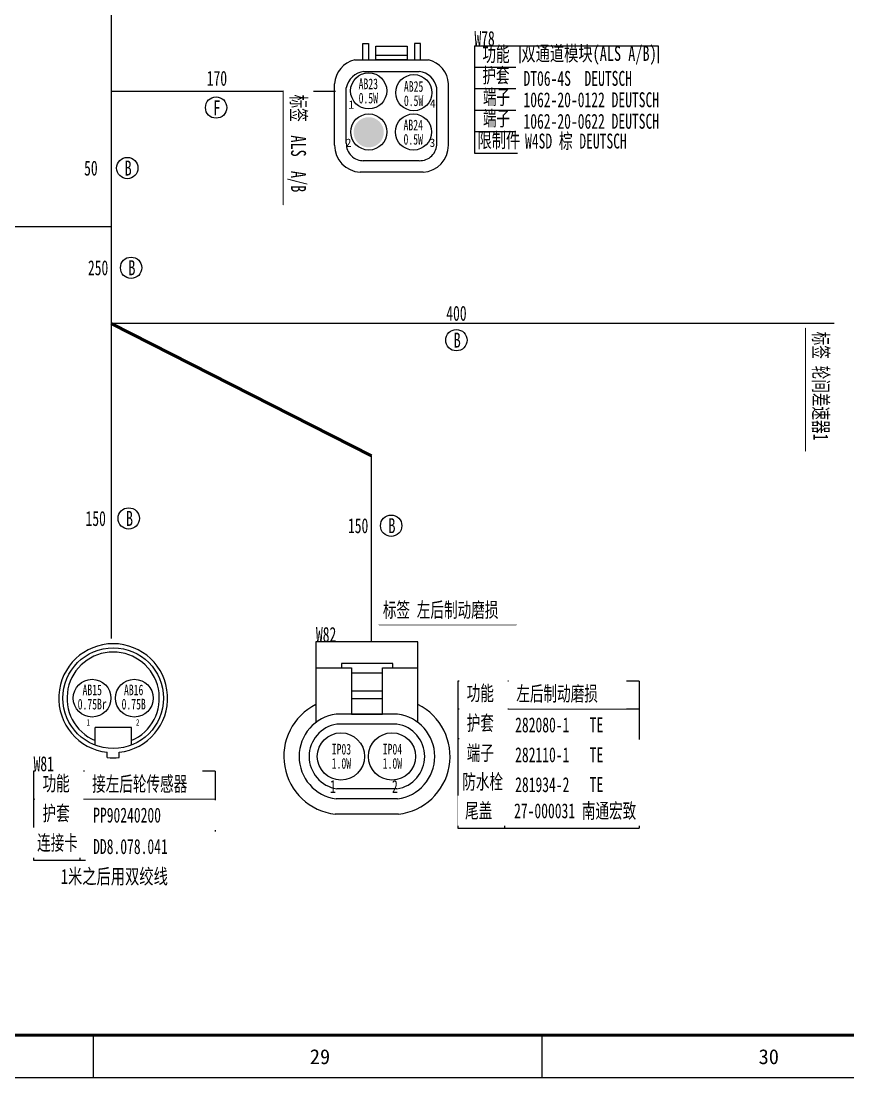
# Model space of a CAD drawing. Header units: millimetres. Extents: x 3853 to 7217, y 3585 to 4426.
# Drawn here: x 6779.6 to 6973.2, y 3584.9 to 3832.4 of the extents above; entities that cross this region are included whole.
import ezdxf

# ---------------------------------------------------------------- set-up
doc = ezdxf.new("R2010")
doc.units = ezdxf.units.MM
doc.layers.get('0').update_dxf_attribs({"lineweight": 25})
for name, color, linetype, lineweight in [('1轮廓实线层', 7, 'Continuous', 50), ('_0', 7, 'Continuous', 25), ('图框层', 7, 'Continuous', 25)]:
    doc.layers.add(name, color=color, linetype=linetype, lineweight=lineweight)
doc.layers.add('底盘线束', color=7, linetype='Continuous')
doc.styles.get("Standard").update_dxf_attribs({"font": ''})
doc.styles.add('标准', font='', dxfattribs={"width": 0.667})
doc.styles.get('Standard').set_extended_font_data('SimSun')
doc.styles.get('标准').set_extended_font_data('SimSun')

# ---------------------------------------------------------------- blocks, each defined once
blk = doc.blocks.new('ZwmFrameMain_A0X4^_^分区图框^_^landscape')
at = {"color": 3}
for p, q in [((2918.5, 0), (2918.5, -10)), ((3023.63, 0), (3023.63, -10))]:
    blk.add_line(p, q, dxfattribs=at)
at = {"lineweight": 50}
blk.add_line((3329, 0), (0, 0), dxfattribs=at)
at = {"layer": '图框层', "color": 1}
blk.add_line((3339, -10), (-25, -10), dxfattribs=at)
at = {"color": 3, "char_height": 3.5, "attachment_point": 1}
for s, insert in [('29', (2969.28, -3.29)), ('30', (3074.4, -3.29))]:
    blk.add_mtext_dynamic_manual_height_columns(s, width=5.7094, gutter_width=1, heights=[0], dxfattribs=dict(at, insert=insert))

msp = doc.modelspace()

# ---------------------------------------------------------------- hatches: boundary and pattern name
at = {"layer": '_0', "linetype": 'ByBlock', "lineweight": -3}
h = msp.add_hatch(color=0, dxfattribs=at)
h.dxf.hatch_style = 1
edge = h.paths.add_edge_path()
edge.add_ellipse((6860.98, 3806.4), major_axis=(3.54, 0), ratio=1, start_angle=0, end_angle=360)

# ---------------------------------------------------------------- linework, layer by layer
at = {"layer": '1轮廓实线层'}
msp.add_line((6861.62, 3730.64), (6800.69, 3761.6), dxfattribs=at)
at = {"layer": '_0', "linetype": 'ByBlock', "lineweight": -3}
for p, q in [((6800.69, 3961.7), (6800.69, 3798.71)), ((6800.69, 3784.24), (6680.8, 3784.24))]:
    msp.add_line(p, q, dxfattribs=at)
at = {"layer": '_0', "color": 0, "linetype": 'ByBlock', "lineweight": -3}
for p, q in [((6885.74, 3826.62), (6928.77, 3826.62)), ((6885.74, 3826.62), (6885.74, 3806.58)), ((6885.74, 3826.62), (6885.74, 3801.54)), ((6896.37, 3826.62), (6896.37, 3806.58)), ((6896.37, 3826.62), (6896.37, 3801.54)), ((6928.77, 3826.62), (6928.77, 3806.58)), ((6928.77, 3826.62), (6928.77, 3801.54)), ((6885.74, 3821.62), (6928.77, 3821.62)), ((6885.74, 3816.62), (6928.77, 3816.62)), ((6885.74, 3811.62), (6928.77, 3811.62)), ((6885.74, 3806.58), (6928.77, 3806.58)), ((6885.74, 3801.54), (6928.77, 3801.54)), ((6800.69, 3798.71), (6800.69, 3687.83)), ((6970, 3761.6), (6800.69, 3761.6)), ((6861.62, 3686.94), (6861.62, 3730.64)), ((6872.49, 3687.04), (6848.62, 3687.04)), ((6848.62, 3687.04), (6848.62, 3668.18)), ((6872.49, 3668.18), (6872.49, 3687.04)), ((6848.62, 3680.99), (6856.97, 3680.99)), ((6866.66, 3682.01), (6854.63, 3682.01)), ((6854.63, 3682.01), (6854.63, 3680.99)), ((6856.97, 3680.99), (6856.97, 3670.14)), ((6864.21, 3670.14), (6864.21, 3680.99)), ((6864.21, 3680.99), (6872.49, 3680.99)), ((6866.66, 3680.99), (6866.66, 3682.01)), ((6864.21, 3679.74), (6856.97, 3679.74)), ((6856.97, 3679.74), (6856.97, 3675.56)), ((6856.97, 3675.56), (6864.21, 3675.56)), ((6924.35, 3677.88), (6881.84, 3677.88)), ((6892.74, 3677.88), (6892.75, 3643.39)), ((6864.21, 3673.72), (6856.97, 3673.72)), ((6864.21, 3673.72), (6856.97, 3673.72)), ((6867.75, 3670.14), (6853.36, 3670.14)), ((6856.97, 3670.14), (6864.21, 3670.14)), ((6867.58, 3667.79), (6853.53, 3667.79)), ((6881.82, 3664.38), (6924.35, 3664.38)), ((6824.99, 3656.76), (6782.48, 3656.76)), ((6793.28, 3656.76), (6793.29, 3635.9)), ((6881.83, 3657.38), (6924.35, 3657.38)), ((6881.84, 3657.38), (6924.35, 3657.38)), ((6867.58, 3652.63), (6853.53, 3652.63)), ((6867.75, 3650.28), (6853.36, 3650.28)), ((6881.84, 3650.38), (6924.35, 3650.39)), ((6867.97, 3646.69), (6853.14, 3646.69)), ((6867.97, 3646.69), (6853.14, 3646.69)), ((6881.84, 3643.39), (6924.35, 3643.4)), ((6782.46, 3643.26), (6824.99, 3643.26))]:
    msp.add_line(p, q, dxfattribs=at)
at = {"layer": '_0', "lineweight": -3}
for p, q in [((6800.69, 3816.03), (6853.17, 3816.03)), ((6824.99, 3656.76), (6824.99, 3635.9))]:
    msp.add_line(p, q, dxfattribs=at)
at = {"layer": '_0', "color": 0}
for p, q in [((6881.84, 3671.38), (6924.35, 3671.37)), ((6782.48, 3650.26), (6824.99, 3650.24))]:
    msp.add_line(p, q, dxfattribs=at)
at = {"layer": '_0', "color": 0, "lineweight": -3}
for p, q in [((6796.88, 3662.86), (6796.88, 3666.98)), ((6805.38, 3666.98), (6796.88, 3666.98)), ((6805.38, 3662.86), (6805.38, 3666.98)), ((6799.71, 3659.95), (6799.71, 3661.2)), ((6802.54, 3659.95), (6802.54, 3661.2))]:
    msp.add_line(p, q, dxfattribs=at)
for points in [[(6846.98, 3816.09), (6846.98, 3789.38), (6841.06, 3789.38), (6841.06, 3816.09)], [(6969.33, 3760.54), (6969.33, 3731.69), (6963.4, 3731.69), (6963.4, 3760.54)], [(6863.44, 3697), (6895.49, 3697), (6895.49, 3691.07), (6863.44, 3691.07)]]:
    msp.add_lwpolyline(points, close=True, dxfattribs=at)
at = {"layer": '_0', "linetype": 'ByBlock', "lineweight": -3}
for centre in [(6825.24, 3812.2), (6804.44, 3798.02), (6805.33, 3774.66), (6804.77, 3715.95)]:
    msp.add_circle(centre, 2.5, dxfattribs=at)
at = {"layer": '_0', "color": 0, "linetype": 'ByBlock', "lineweight": -3}
for centre, radius in [((6881.53, 3757.71), 2.5), ((6866.24, 3714.25), 2.5), ((6854.47, 3660.21), 5.53), ((6866.43, 3660.21), 5.53)]:
    msp.add_circle(centre, radius, dxfattribs=at)
at = {"layer": '_0', "color": 0, "lineweight": -3}
for centre, radius in [((6801.13, 3673.86), 11.79), ((6796.18, 3673.86), 4.42), ((6806.08, 3673.86), 4.42)]:
    msp.add_circle(centre, radius, dxfattribs=at)
for radius, start, end in [(12.75, 276.3753, 263.6247), (10.81, 293.131, 246.869), (13.98, 264.1911, 275.8089)]:
    msp.add_arc((6801.13, 3673.86), radius, start, end, dxfattribs=at)
at = {"layer": '_0', "color": 0, "linetype": 'ByBlock', "lineweight": -3}
for centre, radius, start, end in [((6854.69, 3660.21), 13.6, 116.4828, 263.4859), ((6854.69, 3660.21), 13.6, 116.4828, 263.4859), ((6866.43, 3660.21), 13.6, 276.5141, 63.4987), ((6866.43, 3660.21), 13.6, 276.5141, 63.4987), ((6854.69, 3660.21), 10.02, 97.5927, 262.4073), ((6866.43, 3660.21), 10.02, 277.5927, 82.4073), ((6854.69, 3660.21), 7.67, 98.6806, 261.3194), ((6866.43, 3660.21), 7.67, 278.6806, 81.3194)]:
    msp.add_arc(centre, radius, start, end, dxfattribs=at)
at = {"layer": '图框层', "linetype": 'ByBlock', "lineweight": -3}
for p, q in [((6862.68, 3824.45), (6869.99, 3824.45)), ((6859.87, 3820.67), (6872.8, 3820.67))]:
    msp.add_line(p, q, dxfattribs=at)
at = {"layer": '图框层', "color": 0, "linetype": 'ByBlock', "lineweight": -3}
for p, q in [((6853, 3803.36), (6853, 3817.75)), ((6855.73, 3803.82), (6855.73, 3816.81)), ((6876.94, 3803.82), (6876.94, 3816.81)), ((6879.67, 3803.36), (6879.67, 3817.75)), ((6872.81, 3799.75), (6859.69, 3799.75)), ((6873.73, 3797.05), (6858.94, 3797.05))]:
    msp.add_line(p, q, dxfattribs=at)
at = {"layer": '图框层', "linetype": 'ByBlock', "lineweight": -3}
msp.add_lwpolyline([(6862.68, 3823.37), (6862.68, 3826.61), (6869.99, 3826.61), (6869.99, 3823.37)], close=True, dxfattribs=at)
at = {"layer": '图框层', "color": 0, "linetype": 'ByBlock', "lineweight": -3}
for centre, radius, start, end in [((6859.1, 3817.42), 6.11, 103.2093, 176.8956), ((6873.57, 3817.42), 6.11, 3.1044, 76.7907), ((6860.43, 3815.91), 4.79, 96.7145, 169.2609), ((6872.24, 3815.91), 4.79, 10.7391, 83.2855), ((6859.32, 3803.36), 6.32, 179.972, 266.5622), ((6859.69, 3803.71), 3.96, 178.3954, 272.5652), ((6872.98, 3803.71), 3.96, 267.4348, 1.6046), ((6873.35, 3803.36), 6.32, 273.4378, 0.028)]:
    msp.add_arc(centre, radius, start, end, dxfattribs=at)
at = {"layer": '底盘线束', "linetype": 'ByBlock', "lineweight": -3}
for p, q in [((6859.57, 3823.37), (6859.57, 3827.21)), ((6859.57, 3827.21), (6860.95, 3827.21)), ((6860.95, 3827.21), (6860.95, 3823.37)), ((6873.1, 3827.21), (6871.72, 3827.21)), ((6871.72, 3827.21), (6871.72, 3823.37)), ((6873.1, 3823.37), (6873.1, 3827.21)), ((6857.71, 3823.37), (6874.96, 3823.37))]:
    msp.add_line(p, q, dxfattribs=at)
at = {"layer": '底盘线束', "color": 0, "linetype": 'ByBlock', "lineweight": -3}
for centre in [(6860.97, 3816.09), (6860.99, 3806.47)]:
    msp.add_circle(centre, 4.23, dxfattribs=at)
at = {"layer": '底盘线束', "linetype": 'ByBlock'}
for centre in [(6871.53, 3815.68), (6871.45, 3806.47)]:
    msp.add_circle(centre, 4.23, dxfattribs=at)

# ---------------------------------------------------------------- texts
at = {"layer": '_0', "color": 0, "linetype": 'ByBlock', "lineweight": -3, "attachment_point": 1, "style": '标准'}
for s, insert, char_height, width in [('W78', (6885.74, 3830.12), 3.5, 15.1586), ('{\\fFangSong_GB2312|b0|i0|c134|p2;功能}', (6887.61, 3826.47), 3.5, 10.343), ('{\\fFangSong_GB2312|b0|i0|c134|p2;\\W0.7;双通道模块(ALS A/B)}', (6896.72, 3826.62), 3.5, 32.0469), ('{\\fFangSong_GB2312|b0|i0|c134|p2;护套}', (6887.61, 3821.47), 3.5, 10.343), ('{\\fFangSong_GB2312|b0|i0|c134|p2;端子}', (6887.72, 3816.42), 3.5, 10.343), ('{\\fFangSong_GB2312|b0|i0|c134|p2;端子}', (6887.72, 3811.42), 3.5, 10.343), ('{\\fFangSong_GB2312|b0|i0|c134|p2;\\W0.7;限制件}', (6886.45, 3806.31), 3.5, 10.343), ('400', (6879.15, 3765.76), 3.5, 15.1586), ('150', (6856.12, 3716.01), 3.5, 15.1586), ('W82', (6848.62, 3690.54), 3.5, 15.1586), ('1', (6851.9, 3654.67), 3, 0.0275), ('2', (6866.43, 3654.67), 3, 4.85722573273506e-17), ('{\\W0.7;1米之后用双绞线}', (6788.88, 3633.87), 3.5, 27.8471)]:
    msp.add_mtext(s, dxfattribs=dict(at, insert=insert, char_height=char_height, width=width))
at = {"layer": '_0', "linetype": 'ByBlock', "lineweight": -3, "char_height": 3.5, "attachment_point": 1, "style": '标准'}
for s, insert in [('170', (6823.04, 3820.81)), ('{\\W0.7;B}', (6803.8, 3799.77)), ('{\\W0.7;B}', (6804.68, 3776.42)), ('{\\W0.7;B}', (6804.12, 3717.71))]:
    msp.add_mtext(s, dxfattribs=dict(at, insert=insert))
at = {"layer": '_0', "color": 0, "attachment_point": 1, "style": '标准'}
for s, insert, char_height, width in [('\\pxsm0.8,qc,t0.32;{\\fFangSong_GB2312|b0|i0|c134|p2;AB23\\P0.5W}', (6858.4, 3819), 2.5, 4.9731), ('\\pxsm0.8,qc,t0.32;{\\fFangSong_GB2312|b0|i0|c134|p2;AB25\\P0.5W}', (6869.01, 3818.38), 2.5, 4.9731), ('\\pxsm0.8,qc,t0.32;{\\fFangSong_GB2312|b0|i0|c134|p2;AB24\\P0.5W}', (6868.92, 3809.35), 2.5, 4.9731), ('\\pxsm0.8,qc,t0.3872;{\\fFangSong_GB2312|b0|i0|c134|p2;AB15\\P0.75Br}', (6793.21, 3677.05), 2.5, 6.0174), ('\\pxsm0.8,qc,t0.3872;{\\fFangSong_GB2312|b0|i0|c134|p2;AB16\\P0.75B}', (6802.92, 3677.05), 2.5, 6.0174), ('1', (6794.89, 3668.93), 1.51, 1.5069), ('2', (6806.45, 3668.93), 1.51, 1.5069), ('\\pxsm0.8,qc,t0.32;{\\fFangSong_GB2312|b0|i0|c134|p2;IP03\\P1.0W}', (6852.1, 3663.17), 2.5, 4.9731), ('\\pxsm0.8,qc,t0.32;{\\fFangSong_GB2312|b0|i0|c134|p2;IP04\\P1.0W}', (6864.05, 3663.17), 2.5, 4.9731)]:
    msp.add_mtext(s, dxfattribs=dict(at, insert=insert, char_height=char_height, width=width))
at = {"layer": '_0', "linetype": 'ByBlock', "lineweight": -3, "char_height": 3.5, "attachment_point": 1, "style": '标准'}
for s, insert, width in [('{\\W0.7;F}', (6824.59, 3813.86), 2.5227), ('50', (6794.32, 3799.77), 15.1586), ('250', (6795.21, 3776.42), 15.1586), ('150', (6794.65, 3717.7), 15.1586)]:
    msp.add_mtext(s, dxfattribs=dict(at, insert=insert, width=width))
at = {"layer": '_0', "color": 0, "linetype": 'ByBlock', "lineweight": -3, "char_height": 3.5, "attachment_point": 1, "style": '标准'}
for insert in [(6880.88, 3759.47), (6865.59, 3716.01)]:
    msp.add_mtext('{\\W0.7;B}', dxfattribs=dict(at, insert=insert))
at = {"layer": '图框层', "color": 0, "linetype": 'ByBlock', "lineweight": -3}
for s, p in [('4', (6875.33, 3812.19)), ('1', (6856.23, 3811.9)), ('2', (6855.6, 3802.98)), ('3', (6875.25, 3802.98))]:
    msp.add_text(s, height=1.94, dxfattribs=at).set_placement(p)

# ---------------------------------------------------------------- next in the draw order: texts
at = {"layer": '_0', "color": 0, "char_height": 3.5, "attachment_point": 1, "style": '标准', "bg_fill": 2}
for s, insert, width in [('{\\fFangSong_GB2312|b0|i0|c134|p2;DT06-4S  DEUTSCH}', (6897.23, 3820.77), 31.6249), ('{\\fFangSong_GB2312|b0|i0|c134|p2;标签 左后制动磨损}', (6864.29, 3696.3), 32.2939), ('{\\fFangSong_GB2312|b0|i0|c134|p2;左后制动磨损}', (6895.55, 3676.68), 24.0033), ('{\\fFangSong_GB2312|b0|i0|c134|p2;接左后轮传感器}', (6796.19, 3655.55), 24.0452)]:
    msp.add_mtext(s, dxfattribs=dict(at, insert=insert, width=width))
at = {"layer": '_0', "color": 0, "char_height": 3.5, "attachment_point": 1, "rotation": 270, "style": '标准', "bg_fill": 2}
for s, insert, width in [('{\\fFangSong_GB2312|b0|i0|c134|p2;标签  \\W0.7;ALS  A/B}', (6846.29, 3815.23), 32.2939), ('{\\fFangSong_GB2312|b0|i0|c134|p2;标签 \\fFangSong_GB2312|b0|i0|c134|p2;轮间差速器1}', (6968.63, 3759.69), 34.4015)]:
    msp.add_mtext(s, dxfattribs=dict(at, insert=insert, width=width))
at = {"layer": '_0', "color": 1, "insert": (6897.6, 3806.1), "char_height": 3.5, "width": 31.6249, "attachment_point": 1, "style": '标准', "bg_fill": 2}
msp.add_mtext('{\\fFangSong_GB2312|b0|i0|c134|p2;W4SD 棕 DEUTSCH}', dxfattribs=at)

# ---------------------------------------------------------------- next in the draw order: texts
at = {"layer": '_0', "color": 0, "char_height": 3.5, "attachment_point": 1, "style": '标准', "bg_fill": 2}
for s, insert, width in [('{\\fFangSong_GB2312|b0|i0|c134|p2;1062-20-0122 DEUTSCH}', (6897.23, 3815.77), 37.8691), ('{\\fFangSong_GB2312|b0|i0|c134|p2;282080-1   TE}', (6895.28, 3669.36), 35.8921), ('{\\fFangSong_GB2312|b0|i0|c134|p2;功能}', (6784.58, 3655.67), 7.8037)]:
    msp.add_mtext(s, dxfattribs=dict(at, insert=insert, width=width))

# ---------------------------------------------------------------- next in the draw order: linework, layer by layer
at = {"layer": '_0', "lineweight": -3}
msp.add_line((6924.35, 3677.88), (6924.35, 3643.4), dxfattribs=at)

# ---------------------------------------------------------------- next in the draw order: texts
at = {"layer": '_0', "color": 0, "char_height": 3.5, "attachment_point": 1, "style": '标准', "bg_fill": 2}
for s, insert, width in [('{\\fFangSong_GB2312|b0|i0|c134|p2;1062-20-0622 DEUTSCH}', (6897.23, 3810.73), 37.8691), ('{\\fFangSong_GB2312|b0|i0|c134|p2;功能}', (6883.94, 3676.79), 7.8037), ('{\\fFangSong_GB2312|b0|i0|c134|p2;护套}', (6784.58, 3648.67), 7.8037)]:
    msp.add_mtext(s, dxfattribs=dict(at, insert=insert, width=width))
at = {"layer": '_0', "color": 0, "linetype": 'ByBlock', "lineweight": -3, "insert": (6782.48, 3660.26), "char_height": 3.5, "width": 15.1586, "attachment_point": 1, "style": '标准'}
msp.add_mtext('W81', dxfattribs=at)

# ---------------------------------------------------------------- next in the draw order: linework, layer by layer
at = {"layer": '_0', "color": 0, "lineweight": -3}
for p, q in [((6782.48, 3656.76), (6782.48, 3650.26)), ((6782.48, 3650.26), (6782.48, 3635.9))]:
    msp.add_line(p, q, dxfattribs=at)

# ---------------------------------------------------------------- next in the draw order: texts
at = {"layer": '_0', "color": 0, "insert": (6883.94, 3669.8), "char_height": 3.5, "width": 7.8037, "attachment_point": 1, "style": '标准', "bg_fill": 2}
msp.add_mtext('{\\fFangSong_GB2312|b0|i0|c134|p2;护套}', dxfattribs=at)

# ---------------------------------------------------------------- next in the draw order: linework, layer by layer
at = {"layer": '_0', "color": 0, "lineweight": -3}
msp.add_line((6881.84, 3677.88), (6881.84, 3671.38), dxfattribs=at)

# ---------------------------------------------------------------- next in the draw order: texts
at = {"layer": '_0', "color": 0, "char_height": 3.5, "attachment_point": 1, "style": '标准', "bg_fill": 2}
for s, insert, width in [('{\\fFangSong_GB2312|b0|i0|c134|p2;端子}', (6883.94, 3662.8), 7.8037), ('{\\fFangSong_GB2312|b0|i0|c134|p2;连接卡}', (6783.3, 3641.75), 9.8578)]:
    msp.add_mtext(s, dxfattribs=dict(at, insert=insert, width=width))

# ---------------------------------------------------------------- next in the draw order: linework, layer by layer
at = {"layer": '_0', "color": 0, "lineweight": -3}
msp.add_line((6881.84, 3671.38), (6881.84, 3664.38), dxfattribs=at)
at = {"layer": '_0', "lineweight": -3}
msp.add_line((6782.48, 3635.9), (6824.99, 3635.9), dxfattribs=at)

# ---------------------------------------------------------------- next in the draw order: texts
at = {"layer": '_0', "color": 0, "char_height": 3.5, "attachment_point": 1, "style": '标准', "bg_fill": 2}
for s, insert, width in [('{\\fFangSong_GB2312|b0|i0|c134|p2;防水栓}', (6882.89, 3656.06), 9.8578), ('{\\fFangSong_GB2312|b0|i0|c134|p2;PP90240200}', (6796.44, 3648.22), 29.0707)]:
    msp.add_mtext(s, dxfattribs=dict(at, insert=insert, width=width))

# ---------------------------------------------------------------- next in the draw order: linework, layer by layer
at = {"layer": '_0', "color": 0, "lineweight": -3}
for p, q in [((6881.84, 3664.38), (6881.84, 3657.38)), ((6881.84, 3657.38), (6881.84, 3650.38)), ((6881.84, 3650.38), (6881.84, 3643.39))]:
    msp.add_line(p, q, dxfattribs=at)

# ---------------------------------------------------------------- next in the draw order: texts
at = {"layer": '_0', "color": 0, "char_height": 3.5, "attachment_point": 1, "style": '标准', "bg_fill": 2}
for s, insert, width in [('{\\fFangSong_GB2312|b0|i0|c134|p2;282110-1   TE}', (6895.28, 3662.36), 35.8921), ('{\\fFangSong_GB2312|b0|i0|c134|p2;DD8.078.041}', (6796.44, 3640.86), 29.0707)]:
    msp.add_mtext(s, dxfattribs=dict(at, insert=insert, width=width))

# ---------------------------------------------------------------- next in the draw order: texts
at = {"layer": '_0', "color": 0, "insert": (6883.55, 3649.27), "char_height": 3.5, "width": 9.8578, "attachment_point": 1, "style": '标准', "bg_fill": 2}
msp.add_mtext('{\\fFangSong_GB2312|b0|i0|c134|p2;尾盖}', dxfattribs=at)

# ---------------------------------------------------------------- next in the draw order: texts
at = {"layer": '_0', "color": 0, "insert": (6895.28, 3655.36), "char_height": 3.5, "width": 35.8921, "attachment_point": 1, "style": '标准', "bg_fill": 2}
msp.add_mtext('{\\fFangSong_GB2312|b0|i0|c134|p2;281934-2   TE}', dxfattribs=at)

# ---------------------------------------------------------------- next in the draw order: texts
at = {"layer": '_0', "color": 0, "insert": (6895.03, 3649.23), "char_height": 3.5, "width": 35.8921, "attachment_point": 1, "style": '标准', "bg_fill": 2}
msp.add_mtext('{\\fFangSong_GB2312|b0|i0|c134|p2;27-000031 南通宏致}', dxfattribs=at)

# ---------------------------------------------------------------- next in the draw order: block references
at = {"layer": '图框层'}
msp.add_blockref('ZwmFrameMain_A0X4^_^分区图框^_^landscape', (3877.91, 3594.93), dxfattribs=at)

doc.saveas('drawing.dxf')
